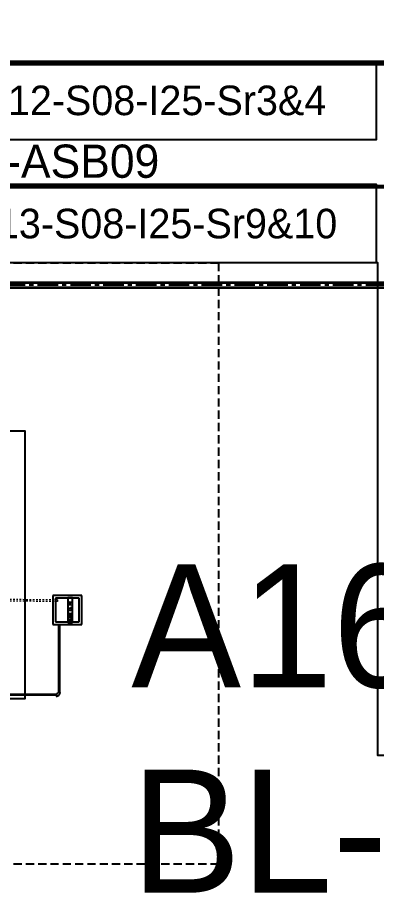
# Model space of a CAD drawing. Header units: metres. Extents: x 531263 to 531754, y 2674954 to 2675327.
# Drawn here: x 531505.5 to 531527.4, y 2675193.3 to 2675246.7 of the extents above; entities that cross this region are included whole.
import ezdxf
from ezdxf.enums import TextEntityAlignment as Align

# ---------------------------------------------------------------- set-up
doc = ezdxf.new("R2010")
doc.units = ezdxf.units.M
doc.header["$MEASUREMENT"] = 0
for name, pattern in [('( Dashed )', [0.75, 0.5, -0.25]), ('CENTER', [2, 1.25, -0.25, 0.25, -0.25]), ('CENTER2', [1.125, 0.75, -0.125, 0.125, -0.125]), ('DASHED', [0.75, 0.5, -0.25]), ('HIDDEN', [0.375, 0.25, -0.125])]:
    doc.linetypes.add(name, pattern=pattern)
for name, color, linetype in [('DC Trench BL-15', 114, 'Continuous'), ('E-Inverter Grouping', 2, 'Continuous'), ('IDT', 7, 'Continuous'), ('Inverter Block-15', 7, 'Continuous'), ('LT Cable(AG) INV to LT Panel BL-15', 2, 'Continuous'), ('Messenger Wire Block-14 (Master Path)', 30, 'Continuous'), ('Messenger Wire Block-14 (MW Path)', 191, 'Continuous'), ('MMS Block Numbering', 7, 'Continuous'), ('MMS Table Block-15', 8, 'Continuous'), ('Plan Line - DC', 40, 'Continuous')]:
    doc.layers.add(name, color=color, linetype=linetype)
doc.layers.add('PILE', color=1, linetype='Continuous', lineweight=15)
doc.styles.add('Adani Regular', font='Adani Regular.ttf')
doc.styles.add('RomanS', font='romans.shx')
doc.styles.get("Standard").update_dxf_attribs({"font": 'Adani Regular.ttf'})
doc.linetypes.add('FOUNDATION LAYOUT$0$FENCELINE1', pattern='A,6.35,-2.54,[133,ltypeshp.shx,S=2.54,R=0,X=-2.54,Y=0],-2.54,25.4', length=36.83)

# ---------------------------------------------------------------- blocks, each defined once
blk = doc.blocks.new('MMS Table (32.292 x 4.788)')
at = {"color": 0}
blk.add_lwpolyline([(0, -0.002), (0, 4.786), (32.292, 4.786), (32.292, -0.002)], close=True, dxfattribs=at)
at = {"color": 7}
blk.add_attdef('ID1', text='', height=1.8, dxfattribs=at).set_placement((16.146, 2.392), align=Align.MIDDLE_CENTER)
blk = doc.blocks.new('Inverter Block')
h = blk.add_hatch(color=0)
h.dxf.hatch_style = 1
h.paths.add_polyline_path([(-1.456, 2.269), (-1.456, 0.846), (1.456, 0.846)])
at = {"color": 0}
blk.add_lwpolyline([(1.456, 2.269), (-1.456, 2.269), (-1.456, 0.846), (1.456, 0.846)], close=True, dxfattribs=at)
blk.add_lwpolyline([(-1.456, 2.269), (1.456, 0.846)], dxfattribs=at)
at = {"layer": 'PILE'}
for centre in [(-0.613, 0.846), (0.613, 0.846)]:
    blk.add_circle(centre, 0.156, dxfattribs=at)
at = {"color": 7}
blk.add_attdef('ID', (-1.456, 3.006), '', height=1.8, dxfattribs=at)
blk = doc.blocks.new('IDT')
at = {"layer": 'IDT', "color": 8, "linetype": '( Dashed )', "ltscale": 100}
for p, q in [((9.663, 22.119), (9.791, 22.119)), ((9.663, 22.119), (9.791, 22.119)), ((9.893, 22.22), (9.893, 22.349)), ((9.893, 22.22), (9.893, 22.349))]:
    blk.add_line(p, q, dxfattribs=at)
at = {"layer": 'IDT', "color": 8, "linetype": 'DASHED', "lineweight": 0, "ltscale": 20}
for p, q in [((9.667, 22.129), (9.667, 17.986)), ((9.667, 22.129), (9.667, 17.986)), ((9.787, 17.986), (9.787, 22.129)), ((9.787, 17.986), (9.787, 22.129)), ((24.537, 22.345), (9.893, 22.345)), ((24.537, 22.345), (9.893, 22.345)), ((9.893, 22.225), (24.537, 22.225)), ((9.893, 22.225), (24.537, 22.225))]:
    blk.add_line(p, q, dxfattribs=at)
at = {"layer": 'IDT', "color": 8, "linetype": 'CENTER2', "lineweight": 0, "ltscale": 500}
for p, q in [((9.727, 22.119), (9.727, 17.986)), ((9.727, 22.119), (9.727, 17.986)), ((24.527, 22.285), (9.893, 22.285)), ((24.527, 22.285), (9.893, 22.285))]:
    blk.add_line(p, q, dxfattribs=at)
at = {"layer": 'IDT', "color": 253}
for p, q in [((10.103, 17.985), (8.343, 17.985)), ((8.343, 17.985), (8.343, 16.225)), ((9.943, 17.825), (8.503, 17.825)), ((8.503, 17.825), (8.503, 16.385)), ((9.198, 17.863), (8.91, 17.863)), ((8.91, 17.863), (8.91, 16.372)), ((9.198, 16.372), (9.198, 17.863)), ((9.943, 16.385), (9.943, 17.825)), ((10.103, 16.225), (10.103, 17.985)), ((8.343, 16.225), (10.103, 16.225)), ((8.503, 16.385), (9.943, 16.385)), ((8.91, 16.372), (9.198, 16.372))]:
    blk.add_line(p, q, dxfattribs=at)
at = {"layer": 'IDT', "color": 253, "linetype": 'HIDDEN', "lineweight": 0, "ltscale": 0.3}
for p, q in [((9.828, 16.582), (12.728, 16.574)), ((9.829, 16.482), (9.829, 16.582)), ((9.828, 16.482), (12.728, 16.474))]:
    blk.add_line(p, q, dxfattribs=at)
at = {"layer": 'IDT', "color": 243, "linetype": 'DASHED'}
blk.add_lwpolyline([(45.5, 32.586), (45.5, -4.032), (0, -4.032), (0, 32.586)], close=True, dxfattribs=at)
at = {"layer": 'IDT', "color": 7, "linetype": 'FOUNDATION LAYOUT$0$FENCELINE1', "ltscale": 0.01}
blk.add_lwpolyline([(19.911, 22.485), (11.801, 22.485), (11.801, 6.21), (19.731, 6.21), (25.552, 6.21), (25.552, 9.06)], dxfattribs=at)
at = {"layer": 'IDT', "color": 8, "linetype": '( Dashed )', "ltscale": 100}
for centre, radius, start, end in [((9.881, 22.13), 0.219, 87.045, 182.955), ((9.881, 22.13), 0.219, 87.045, 182.955), ((9.909, 22.103), 0.119, 97.7996, 172.2004), ((9.909, 22.103), 0.119, 97.7996, 172.2004)]:
    blk.add_arc(centre, radius, start, end, dxfattribs=at)
at = {"layer": 'IDT', "color": 7, "style": 'RomanS', "width": 0.85}
blk.add_text('BURNT OIL PIT', height=0.144, rotation=270, dxfattribs=at).set_placement((8.982, 17.814))

msp = doc.modelspace()

# ---------------------------------------------------------------- linework, layer by layer
at = {"layer": 'DC Trench BL-15', "color": 40, "const_width": 0.15}
msp.add_lwpolyline([(531534.121, 2675230.433), (531533.971, 2675230.583), (531494.37, 2675230.583, -0.414214), (531493.47, 2675231.483), (531493.47, 2675326.575), (531493.17, 2675326.575), (531493.17, 2675231.183, 0.414214), (531494.07, 2675230.283), (531532.921, 2675230.283, -0.414214), (531533.821, 2675229.383), (531533.821, 2675201.789), (531534.121, 2675201.789)], format="xyb", close=True, dxfattribs=at)
at = {"layer": 'E-Inverter Grouping', "color": 3}
msp.add_lwpolyline([(531559.743, 2675201.791), (531527.451, 2675201.791), (531527.451, 2675231.791), (531462.667, 2675231.791), (531462.667, 2675244.075), (531559.743, 2675244.075)], close=True, dxfattribs=at)
at = {"layer": 'LT Cable(AG) INV to LT Panel BL-15', "color": 5}
for points in [[(531486.738, 2675217.249, -0.309777), (531486.163, 2675218.089), (531486.163, 2675221.299, 0.214019), (531485.861, 2675221.971), (531479.147, 2675227.949, -0.214019), (531478.846, 2675228.621), (531478.846, 2675230.368, -0.0289), (531478.852, 2675230.472), (531478.907, 2675230.952, 0.028904), (531478.913, 2675231.056), (531478.913, 2675243.052, -0.414218), (531479.813, 2675243.952), (531589.647, 2675243.952, 0.414214), (531590.547, 2675244.852), (531590.547, 2675245.19)], [(531486.738, 2675217.284, -0.301586), (531486.188, 2675218.114), (531486.188, 2675221.31, 0.214019), (531485.886, 2675221.982), (531479.172, 2675227.96, -0.214019), (531478.871, 2675228.633), (531478.871, 2675230.367, -0.0289), (531478.877, 2675230.471), (531478.932, 2675230.95, 0.028904), (531478.938, 2675231.054), (531478.938, 2675243.027, -0.414218), (531479.838, 2675243.927), (531686.773, 2675243.927, 0.414214), (531687.673, 2675244.827), (531687.673, 2675245.19)], [(531486.738, 2675217.215, -0.317911), (531486.138, 2675218.064), (531486.138, 2675221.288, 0.214019), (531485.836, 2675221.96), (531479.122, 2675227.938, -0.214019), (531478.821, 2675228.61), (531478.821, 2675230.37, -0.0289), (531478.827, 2675230.474), (531478.882, 2675230.953, 0.028904), (531478.888, 2675231.057), (531478.888, 2675235.577, -0.414218), (531479.788, 2675236.477), (531542.797, 2675236.477, -0.414214), (531543.697, 2675235.577), (531543.697, 2675214.877, 0.414214), (531544.597, 2675213.977), (531686.773, 2675213.977, 0.414214), (531687.673, 2675214.877), (531687.673, 2675215.19)]]:
    msp.add_lwpolyline(points, format="xyb", dxfattribs=at)
at = {"layer": 'LT Cable(AG) INV to LT Panel BL-15'}
msp.add_lwpolyline([(531485.406, 2675216.847), (531486.014, 2675218.033, 0.118928), (531486.113, 2675218.444), (531486.113, 2675221.277, 0.214019), (531485.811, 2675221.949), (531479.097, 2675227.927, -0.214019), (531478.796, 2675228.599), (531478.796, 2675230.371, -0.0289), (531478.802, 2675230.475), (531478.857, 2675230.955, 0.028904), (531478.863, 2675231.058), (531478.863, 2675235.602, -0.414218), (531479.763, 2675236.502), (531542.822, 2675236.502, -0.414214), (531543.722, 2675235.602), (531543.722, 2675214.902, 0.414214), (531544.622, 2675214.002), (531589.597, 2675214.002, 0.414214), (531590.497, 2675214.902), (531590.497, 2675215.19)], format="xyb", dxfattribs=at)
at = {"layer": 'Messenger Wire Block-14 (Master Path)'}
for points in [[(531478.987, 2675243.877), (531689.311, 2675243.877)], [(531478.987, 2675236.377), (531543.597, 2675236.377)]]:
    msp.add_lwpolyline(points, dxfattribs=at)
at = {"layer": 'Messenger Wire Block-14 (MW Path)', "const_width": 0.1}
for points in [[(531478.987, 2675243.877), (531689.311, 2675243.877)], [(531478.987, 2675236.377), (531543.597, 2675236.377)]]:
    msp.add_lwpolyline(points, dxfattribs=at)
at = {"layer": 'Plan Line - DC', "color": 6, "linetype": 'CENTER'}
msp.add_lwpolyline([(531533.971, 2675230.433), (531493.321, 2675230.433)], dxfattribs=at)

# ---------------------------------------------------------------- block references
at = {"layer": 'IDT', "color": 8, "rotation": 180}
msp.add_blockref('IDT', (531517.759, 2675227.759), dxfattribs=at)
at = {"layer": 'Inverter Block-15'}
ref = msp.add_blockref('Inverter Block', (531493.321, 2675236.025), dxfattribs=dict(at, xscale=1.124999999976148, yscale=1.124999999976148, zscale=1.124999999976148))
ref.add_attrib('ID', 'B15-I25-ASB09', (531495.325, 2675236.967), dxfattribs={"layer": '0', "color": 7, "height": 2.025})
at = {"layer": 'MMS Table Block-15'}
for p, values in [((531495.059, 2675239.291), {'ID1': 'B15-R12-S08-I25-Sr3&4'}), ((531495.059, 2675231.791), {'ID1': 'B15-R13-S08-I25-Sr9&10'})]:
    msp.add_blockref('MMS Table (32.292 x 4.788)', p, dxfattribs=at).add_auto_attribs(values)

# ---------------------------------------------------------------- texts
at = {"layer": 'MMS Block Numbering', "insert": (531525.815, 2675203.388), "char_height": 7.5, "attachment_point": 5, "style": 'Adani Regular'}
msp.add_mtext_dynamic_manual_height_columns('A16b-\\PBL-15', width=41.53538, gutter_width=1, heights=[0], dxfattribs=at)

doc.saveas('drawing.dxf')
